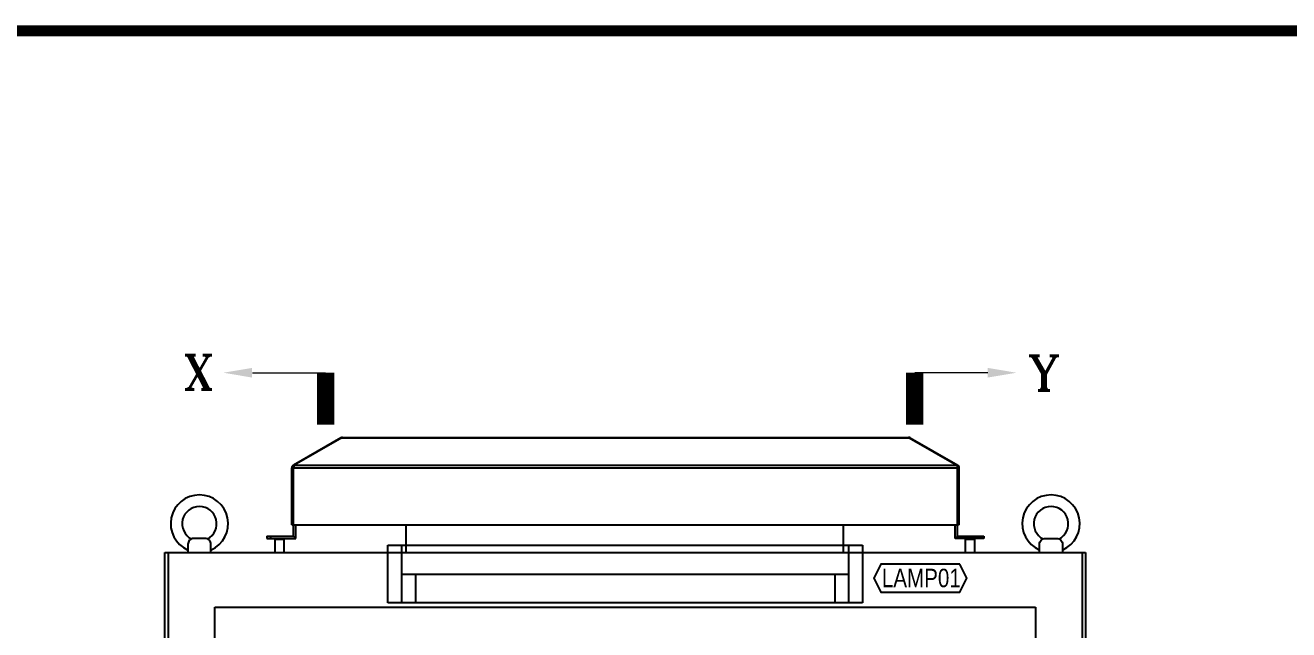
# Model space of a CAD drawing. Extents: x 81437 to 204847, y -54769 to -29444.
# Drawn here: x 91971 to 93069, y -47472 to -46946 of the extents above; entities that cross this region are included whole.
import ezdxf
from ezdxf.enums import TextEntityAlignment as Align
from ezdxf.lldxf.tags import DXFTag

# ---------------------------------------------------------------- set-up
doc = ezdxf.new("R2010")
doc.units = 0
doc.header["$LTSCALE"] = 100
doc.header["$MEASUREMENT"] = 0
for name, color, linetype in [('LOOP', 5, 'Continuous'), ('PANEL', 7, 'Continuous'), ('t', 1, 'Continuous'), ('TEXT', 7, 'Continuous')]:
    doc.layers.add(name, color=color, linetype=linetype)
doc.styles.add('HZ', font='arial.ttf', dxfattribs={"width": 0.7})
doc.styles.add('ROMANT', font='romant.shx')
doc.styles.get("Standard").update_dxf_attribs({"font": ''})
doc.styles.add('微软雅黑', font='')
doc.styles.get('Standard').set_extended_font_data('SimSun')
doc.styles.get('微软雅黑').set_extended_font_data('Microsoft YaHei')
tags = doc.linetypes.add('HIDDEN', pattern=[0.375, 0.25, -0.125]).pattern_tags.tags
tags[6:7] = [DXFTag(74, 4), DXFTag(75, 0), DXFTag(340, '0'), DXFTag(46, 1.0), DXFTag(50, 0.0), DXFTag(44, 0.0), DXFTag(45, 0.0)]
tags[4:5] = [DXFTag(74, 4), DXFTag(75, 0), DXFTag(340, '0'), DXFTag(46, 1.0), DXFTag(50, 0.0), DXFTag(44, 0.0), DXFTag(45, 0.0)]

# ---------------------------------------------------------------- blocks, each defined once
blk = doc.blocks.new('风帽正面')
at = {"linetype": 'Continuous'}
for p, q in [((60582.9, -62124.9), (60541.6, -62148.8)), ((60583.7, -62124.9), (60542.3, -62148.8)), ((60582.9, -62124.9), (60583.1, -62125.3)), ((60583.7, -62124.9), (61076.8, -62124.9)), ((60584.3, -62124.6), (61076.2, -62124.6)), ((61076.8, -62124.9), (61118.1, -62148.8)), ((61077.6, -62124.9), (61077.4, -62125.3)), ((61077.6, -62124.9), (61118.9, -62148.8)), ((60540.2, -62200.6), (60540.2, -62151.1)), ((60540.2, -62151.1), (60541.7, -62151.1)), ((60541.6, -62148.8), (60542.1, -62149.6)), ((60541.7, -62200.6), (60541.7, -62151.1)), ((60541.7, -62151.1), (61118.7, -62151.1)), ((60542.3, -62148.8), (61118.1, -62148.8)), ((61118.9, -62148.8), (61118.4, -62149.6)), ((61118.7, -62200.6), (61118.7, -62151.1)), ((61120.2, -62151.1), (61118.7, -62151.1)), ((61120.2, -62200.6), (61120.2, -62151.1)), ((60540.2, -62200.6), (60541.7, -62200.6)), ((60541.7, -62210.6), (60541.7, -62200.6)), ((60541.7, -62200.6), (61118.7, -62200.6)), ((60543.7, -62212.6), (60543.7, -62200.6)), ((60639.7, -62224.6), (60639.7, -62200.6)), ((61019.7, -62224.6), (61019.7, -62200.6)), ((61116.7, -62212.6), (61116.7, -62200.6)), ((61118.7, -62210.6), (61118.7, -62200.6)), ((61120.2, -62200.6), (61118.7, -62200.6)), ((60518.7, -62210.6), (60518.7, -62212.6)), ((60518.7, -62210.6), (60541.7, -62210.6)), ((60518.7, -62212.6), (60543.7, -62212.6)), ((60521.7, -62210.6), (60521.7, -62212.6)), ((60526.2, -62212.6), (60525.7, -62213.1)), ((60525.7, -62224.6), (60525.7, -62213.1)), ((60525.7, -62213.1), (60533.7, -62213.1)), ((60533.7, -62213.1), (60533.2, -62212.6)), ((60533.7, -62224.6), (60533.7, -62213.1)), ((60543.7, -62212.6), (60541.7, -62210.6)), ((61116.7, -62212.6), (61118.7, -62210.6)), ((61141.7, -62212.6), (61116.7, -62212.6)), ((61118.7, -62210.6), (61141.7, -62210.6)), ((61126.2, -62212.6), (61125.7, -62213.1)), ((61125.7, -62224.6), (61125.7, -62213.1)), ((61125.7, -62213.1), (61133.7, -62213.1)), ((61133.7, -62213.1), (61133.2, -62212.6)), ((61133.7, -62224.6), (61133.7, -62213.1)), ((61138.7, -62210.6), (61138.7, -62212.6)), ((61141.7, -62210.6), (61141.7, -62212.6))]:
    blk.add_line(p, q, dxfattribs=at)
for centre, radius, start, end in [((60584.3, -62127.3), 2.7, 90, 120), ((61076.2, -62127.3), 2.7, 60, 90), ((60542.9, -62151.1), 2.7, 120, 180), ((60693.6, -62183.3), 155.2, 167.8738, 168.0486), ((60588.1, -62160.6), 47.3, 167.3118, 167.8829), ((61072.4, -62160.6), 47.3, 12.1171, 12.6882), ((60966.9, -62183.3), 155.2, 11.9514, 12.1262), ((61117.5, -62151.1), 2.7, 0, 60)]:
    blk.add_arc(centre, radius, start, end, dxfattribs=at)
for points, start_tangent, end_tangent in [([(60583.7, -62124.9), (60583.8, -62124.8), (60584.1, -62124.6)], (0.647129, 0.762381), (0.925529, 0.378677)), ([(60584.1, -62124.6), (60584.3, -62124.6)], (0.925529, 0.378677), (1, 0)), ([(61076.4, -62124.6), (61076.2, -62124.6)], (-0.925529, 0.378677), (-1, 0)), ([(61076.8, -62124.9), (61076.7, -62124.8), (61076.4, -62124.6)], (-0.647129, 0.762381), (-0.925529, 0.378677)), ([(60542.1, -62149.4), (60542.1, -62149.6), (60541.9, -62150.2)], (-0.266985, -0.963701), (-0.2203, -0.975432)), ([(60542.3, -62148.8), (60542.3, -62148.9), (60542.1, -62149.4)], (-0.390683, -0.920525), (-0.266985, -0.963701)), ([(61118.1, -62148.8), (61118.2, -62148.9), (61118.3, -62149.4)], (0.390683, -0.920525), (0.266985, -0.963701)), ([(61118.3, -62149.4), (61118.4, -62149.6), (61118.5, -62150.2)], (0.266985, -0.963701), (0.2203, -0.975432))]:
    blk.add_spline(points, degree=3, dxfattribs=dict(at, start_tangent=start_tangent, end_tangent=end_tangent))
blk = doc.blocks.new('LAMP')
at = {"layer": 'PANEL', "color": 9}
for p, q in [((-206.2, 0), (206.2, 0)), ((-206.2, -50), (-206.2, 0)), ((-194.2, -50), (-194.2, 0)), ((194.2, -50), (194.2, 0)), ((206.2, 0), (206.2, -50)), ((-194.2, -25), (194.2, -25)), ((-182.2, -25), (-182.2, -50)), ((182.2, -25), (182.2, -50)), ((206.2, -50), (-206.2, -50))]:
    blk.add_line(p, q, dxfattribs=at)
blk = doc.blocks.new('图框')
at = {"layer": 't', "color": 7, "const_width": 9.62}
blk.add_lwpolyline([(4109.5, -3210.4), (4109.5, -58.9), (-6.2, -58.9), (-6.2, -3210.4)], close=True, dxfattribs=at)
at = {"color": 7, "style": '微软雅黑', "flags": 8}
for tag, p, height in [('DWG.NAME:', (1375.5, -2969.2), 25), ('DWG.NO.:', (3122, -3089.3), 24), ('图纸编号', (3309.2, -3111.3), 24), ('FILENO.:', (3122.5, -3165), 24), ('文档号', (3311.6, -3183), 24)]:
    blk.add_attdef(tag, p, '', height=height, dxfattribs=at)
at = {"color": 7, "style": '微软雅黑', "width": 0.8, "flags": 8}
for tag, p, height in [('PROJECTNAME:', (3119.3, -2971.7), 24), ('PROJECT_NAME', (3324.7, -2969.2), 25)]:
    blk.add_attdef(tag, p, '', height=height, dxfattribs=at)
at = {"color": 7, "style": '微软雅黑', "flags": 8}
for tag, height, width, p in [('RENLIU', 24, 0.7, (692, -3009.2)), ('SHUFENWANG', 24, 0.7, (879.6, -3009.2)), ('FANGHOU', 24, 0.7, (1063.6, -3009.2)), ('DANDANLI', 24, 0.7, (1243.9, -3009.2)), ('#10STATIONONTROLCABINETCOVER', 30, 0.6, (1771.7, -3076)), ('HANGZHOUHOLLYSYSAUTOMATIONCO.,LTD.', 24, 0.7, (2763.9, -3104.6))]:
    blk.add_attdef(tag, text='', height=height, dxfattribs=dict(at, width=width)).set_placement(p, align=Align.MIDDLE)
for tag, p in [('图纸名称:', (1371.6, -3024.8)), ('项目名称', (3272.9, -3045.6))]:
    blk.add_attdef(tag, text='', height=25, dxfattribs=at).set_placement(p, align=Align.BOTTOM_LEFT)
at = {"color": 7, "flags": 8}
blk.add_attdef('A', text='', height=23, dxfattribs=at).set_placement((53.7, -3033.7), align=Align.MIDDLE)
at = {"color": 7, "style": '微软雅黑', "flags": 8}
for tag, height, p in [('设计时间', 23, (207.7, -3033.7)), ('刘仁', 23, (692, -3061.1)), ('王姝芬', 23, (879.6, -3061.1)), ('侯方', 23, (1063.6, -3061.1)), ('李丹丹', 23, (1243.9, -3061.1)), ('PAGEXOFX', 24, (3947.6, -3097.9)), ('REV.', 24, (53.2, -3121.9)), ('DATE', 24, (202.7, -3121.9)), ('DESCRIPTION', 24, (445.6, -3121.9)), ('PREPARED', 24, (692, -3121.9)), ('CHECKED', 24, (879.6, -3121.9)), ('SIGNED', 24, (1063.6, -3121.9)), ('APPROVED', 24, (1243.9, -3121.9)), ('图纸名称', 30, (1771.7, -3153.6)), ('第几页共几页', 24, (3947.6, -3172.9))]:
    blk.add_attdef(tag, text='', height=height, dxfattribs=at).set_placement(p, align=Align.MIDDLE)

msp = doc.modelspace()

# ---------------------------------------------------------------- linework, layer by layer
at = {"color": 7}
for p, q in [((92092.3, -49514.4), (92092.3, -47404.4)), ((92092.3, -47404.4), (92892.3, -47404.4)), ((92892.3, -47404.4), (92892.3, -49514.4)), ((92135.8, -49360.9), (92135.8, -47451.9))]:
    msp.add_line(p, q, dxfattribs=at)
at = {"color": 7, "linetype": 'HIDDEN'}
for p, q in [((92095.5, -49404.4), (92095.5, -47404.4)), ((92889.3, -47404.4), (92889.3, -49404.4))]:
    msp.add_line(p, q, dxfattribs=at)
at = {"color": 7, "linetype": 'Continuous'}
msp.add_line((92136.8, -47451.9), (92848.8, -47451.9), dxfattribs=at)
msp.add_line((92848.8, -47451.9), (92848.8, -49404.4))
at = {"color": 7}
for points in [[(92132.3, -47404.4), (92132.3, -47397.3, 0.414214), (92127.3, -47392.3), (92117.3, -47392.3, 0.414214), (92112.3, -47397.3), (92112.3, -47404.4)], [(92852.3, -47404.4), (92852.3, -47397.3, -0.414214), (92857.3, -47392.3), (92867.3, -47392.3, -0.414214), (92872.3, -47397.3), (92872.3, -47404.4)]]:
    msp.add_lwpolyline(points, format="xyb", dxfattribs=at)
at = {"color": 3}
msp.add_lwpolyline([(92783.1, -47414.7), (92714.3, -47414.7), (92708.3, -47426.8), (92714.3, -47438.9), (92783.1, -47438.9), (92789.1, -47426.8), (92783.1, -47414.7)], dxfattribs=at)
at = {"color": 7}
msp.add_lwpolyline([(92135.8, -47451.9), (92848.8, -47451.9)], dxfattribs=at)
for centre, radius, start, end in [((92122.3, -47379.4), 25, 293.5782, 246.4218), ((92862.3, -47379.4), 25, 293.5782, 246.4218), ((92122.3, -47379.4), 15, 297.5291, 242.4709), ((92862.3, -47379.4), 15, 297.5291, 242.4709)]:
    msp.add_arc(centre, radius, start, end, dxfattribs=at)
at = {"layer": 'LOOP', "color": 5, "lineweight": 0}
for p, q in [((92168.5, -47248.2), (92231.9, -47248.2)), ((92807.3, -47248.2), (92743.9, -47248.2))]:
    msp.add_line(p, q, dxfattribs=at)
at = {"layer": 'LOOP', "color": 5, "lineweight": 0, "const_width": 15}
for points in [[(92231.9, -47248.2), (92231.9, -47293.3)], [(92743.9, -47248.2), (92743.9, -47293.3)]]:
    msp.add_lwpolyline(points, dxfattribs=at)
at = {"layer": 'LOOP', "color": 5, "lineweight": 0}
for points in [[(92168.1, -47244), (92143.1, -47248.2), (92168.1, -47252.4)], [(92807.3, -47252.4), (92832.3, -47248.2), (92807.3, -47244)]]:
    msp.add_solid(points, dxfattribs=at)

# ---------------------------------------------------------------- block references
at = {"color": 1}
msp.add_blockref('图框', (91423.2, -46892.1), dxfattribs=at)
at = {"lineweight": 20}
msp.add_blockref('风帽正面', (31662.3, 14820.2), dxfattribs=at)
at = {"color": 7}
msp.add_blockref('LAMP', (92492.3, -47398.2), dxfattribs=at)

# ---------------------------------------------------------------- texts
at = {"style": 'HZ', "width": 0.8}
msp.add_text('LAMP01', height=16, dxfattribs=at).set_placement((92715.3, -47434.6))
at = {"layer": 'TEXT', "color": 5, "lineweight": 0, "style": 'ROMANT'}
for s, p in [('X', (92121.5, -47262.9)), ('Y', (92856.2, -47263.5))]:
    msp.add_text(s, height=30, dxfattribs=at).set_placement(p, align=Align.CENTER)

doc.saveas('drawing.dxf')
